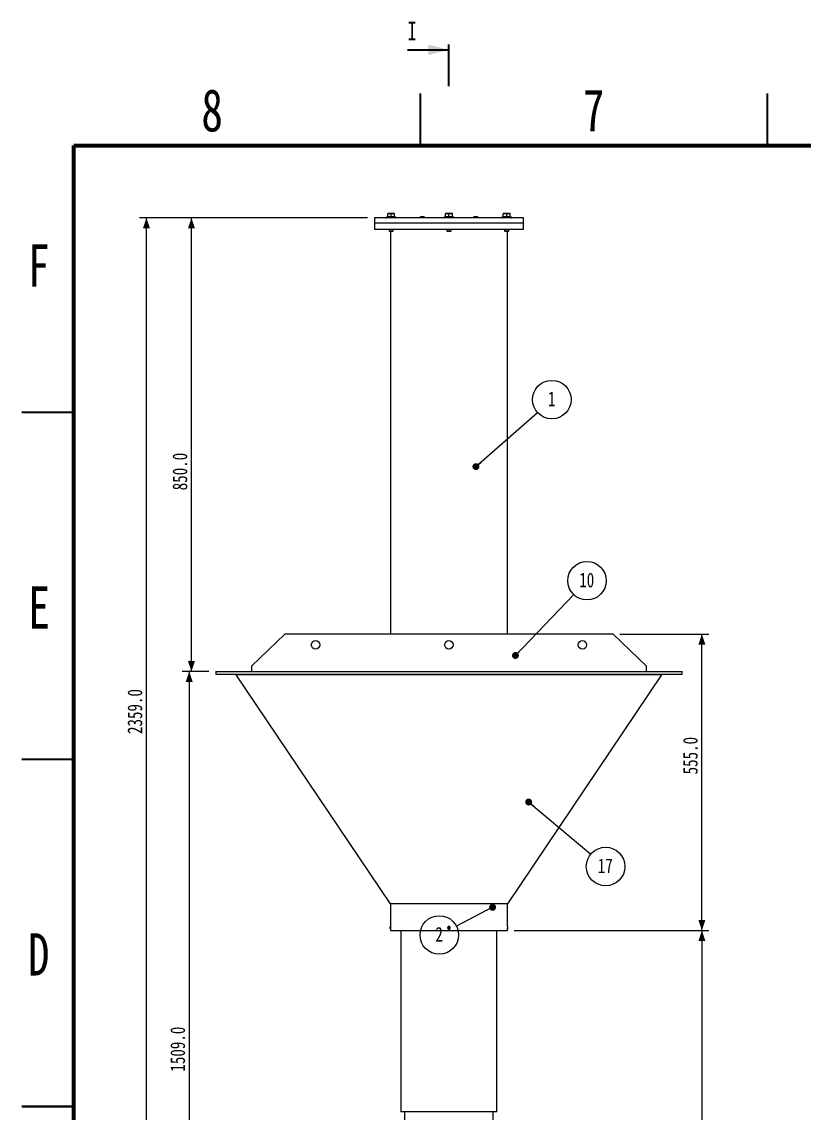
# Paper-space layout 'Sheet12' of a CAD drawing. Header units: millimetres. Extents: x 2 to 418, y -7 to 305.
# Drawn here: x 2.5 to 115.3, y 147.5 to 304.8 of the extents above; entities that cross this region are included whole.
import ezdxf

# ---------------------------------------------------------------- set-up
doc = ezdxf.new("R2010")
doc.units = ezdxf.units.MM
doc.linetypes.add('CENTER', pattern=[10.16, 6.35, -1.27, 1.27, -1.27])
doc.styles.add('SLDTEXTSTYLE0', font='TXT', dxfattribs={"width": 0.75})
doc.dimstyles.new('SLDDIMSTYLE3', dxfattribs={"dimtxt": 0.18, "dimasz": 1, "dimexe": 0, "dimexo": 0.0625, "dimgap": 0, "dimtad": 0, "dimtih": 1, "dimtoh": 1, "dimdec": 0, "dimrnd": 1e-09, "dimzin": 0, "dimdsep": 46, "dimtxsty": 'Standard', "dimblk1": 'DOT', "dimblk2": 'DOT', "dimsah": 1, "dimcen": 0.09, "dimadec": 0, "dimazin": 0, "dimtfac": 1, "dimtdec": 0, "dimtofl": 0, "dimtmove": 0, "dimatfit": 3, "dimldrblk": 'DOT', "dimfxl": 1, "dimfrac": 2, "dimtolj": 1, "dimtzin": 0, "dimarcsym": 0})
doc.dimstyles.new('SLDDIMSTYLE9', dxfattribs={"dimtxt": 2.116667, "dimasz": 1.5, "dimexe": 0, "dimexo": 0.0625, "dimgap": 0.529167, "dimtad": 1, "dimdec": 1, "dimlfac": 13, "dimrnd": 1e-09, "dimzin": 4, "dimdsep": 46, "dimtxsty": 'SLDTEXTSTYLE0', "dimsah": 1, "dimcen": 0.09, "dimadec": 0, "dimazin": 1, "dimtfac": 1, "dimtdec": 0, "dimtofl": 0, "dimtmove": 0, "dimatfit": 3, "dimfxl": 1, "dimfrac": 2, "dimtolj": 1, "dimtzin": 12, "dimarcsym": 0})

# ---------------------------------------------------------------- blocks, each defined once
blk = doc.blocks.new('_D_206')
at = {"color": 7, "linetype": 'Continuous', "lineweight": 18}
for p, q in [((52.35, 276.57), (19.47, 276.57)), ((20.47, 95.1), (20.47, 276.57)), ((49.16, 95.1), (19.47, 95.1))]:
    blk.add_line(p, q, dxfattribs=at)
for points in [[(20.47, 276.57), (19.97, 275.07), (20.97, 275.07)], [(20.47, 95.1), (20.97, 96.6), (19.97, 96.6)]]:
    blk.add_solid(points, dxfattribs=at)
at = {"color": 7, "linetype": 'Continuous', "lineweight": 18, "insert": (17.74, 202.18), "char_height": 2.117, "attachment_point": 1, "rotation": 90, "style": 'SLDTEXTSTYLE0'}
blk.add_mtext('2359.0', dxfattribs=at)
blk = doc.blocks.new('_D_207')
at = {"color": 7, "linetype": 'Continuous', "lineweight": 18}
for p, q in [((52.35, 276.57), (25.96, 276.57)), ((26.96, 211.18), (26.96, 276.57)), ((29.47, 211.18), (25.96, 211.18))]:
    blk.add_line(p, q, dxfattribs=at)
for points in [[(26.96, 276.57), (26.46, 275.07), (27.46, 275.07)], [(26.96, 211.18), (27.46, 212.68), (26.46, 212.68)]]:
    blk.add_solid(points, dxfattribs=at)
at = {"color": 7, "linetype": 'Continuous', "lineweight": 18, "insert": (24.23, 237.3), "char_height": 2.117, "attachment_point": 1, "rotation": 90, "style": 'SLDTEXTSTYLE0'}
blk.add_mtext('850.0', dxfattribs=at)
blk = doc.blocks.new('_D_208')
at = {"color": 7, "linetype": 'Continuous', "lineweight": 18}
for p, q in [((29.47, 211.18), (25.64, 211.18)), ((26.64, 211.18), (26.64, 95.1)), ((49.16, 95.1), (25.64, 95.1))]:
    blk.add_line(p, q, dxfattribs=at)
for points in [[(26.64, 211.18), (26.14, 209.68), (27.14, 209.68)], [(26.64, 95.1), (27.14, 96.6), (26.14, 96.6)]]:
    blk.add_solid(points, dxfattribs=at)
at = {"color": 7, "linetype": 'Continuous', "lineweight": 18, "insert": (23.91, 153.53), "char_height": 2.117, "attachment_point": 1, "rotation": 90, "style": 'SLDTEXTSTYLE0'}
blk.add_mtext('1509.0', dxfattribs=at)
blk = doc.blocks.new('_D_209')
at = {"color": 7, "linetype": 'Continuous', "lineweight": 18}
for p, q in [((73.51, 173.87), (101.55, 173.87)), ((100.55, 173.87), (100.55, 95.1)), ((79, 95.1), (101.55, 95.1))]:
    blk.add_line(p, q, dxfattribs=at)
for points in [[(100.55, 173.87), (100.05, 172.37), (101.05, 172.37)], [(100.55, 95.1), (101.05, 96.6), (100.05, 96.6)]]:
    blk.add_solid(points, dxfattribs=at)
at = {"color": 7, "linetype": 'Continuous', "lineweight": 18, "insert": (97.82, 137.27), "char_height": 2.117, "attachment_point": 1, "rotation": 90, "style": 'SLDTEXTSTYLE0'}
blk.add_mtext('1024.0', dxfattribs=at)
blk = doc.blocks.new('_D_210')
at = {"color": 7, "linetype": 'Continuous', "lineweight": 18}
for p, q in [((88.74, 216.57), (101.55, 216.57)), ((100.55, 173.87), (100.55, 216.57)), ((73.51, 173.87), (101.55, 173.87))]:
    blk.add_line(p, q, dxfattribs=at)
for points in [[(100.55, 216.57), (100.05, 215.07), (101.05, 215.07)], [(100.55, 173.87), (101.05, 175.37), (100.05, 175.37)]]:
    blk.add_solid(points, dxfattribs=at)
at = {"color": 7, "linetype": 'Continuous', "lineweight": 18, "insert": (97.82, 196.36), "char_height": 2.117, "attachment_point": 1, "rotation": 90, "style": 'SLDTEXTSTYLE0'}
blk.add_mtext('555.0', dxfattribs=at)
blk = doc.blocks.new('SW_NOTE_130')
at = {"color": 0, "linetype": 'Continuous', "lineweight": 0}
blk.add_circle((2.09, 1.84), 2.78, dxfattribs=at)
at = {"color": 0, "linetype": 'Continuous', "lineweight": 0, "insert": (2.06, 3), "char_height": 2.12, "attachment_point": 2, "style": 'SLDTEXTSTYLE0'}
blk.add_mtext('1', dxfattribs=at)
blk = doc.blocks.new('_DOT')
at = {"color": 0, "linetype": 'ByBlock', "lineweight": -2}
blk.add_line((-0.5, 0), (-1, 0), dxfattribs=at)
at = {"color": 0, "linetype": 'ByBlock', "const_width": 0.5}
blk.add_lwpolyline([(-0.25, 0, 1), (0.25, 0, 1)], format="xyb", close=True, dxfattribs=at)
blk = doc.blocks.new('SW_NOTE_131')
at = {"color": 0, "linetype": 'Continuous', "lineweight": 0}
blk.add_circle((1.92, 2.01), 2.78, dxfattribs=at)
at = {"color": 0, "linetype": 'Continuous', "lineweight": 0, "insert": (1.88, 3.17), "char_height": 2.117, "attachment_point": 2, "style": 'SLDTEXTSTYLE0'}
blk.add_mtext('10', dxfattribs=at)
blk = doc.blocks.new('SW_NOTE_132')
at = {"color": 0, "linetype": 'Continuous', "lineweight": 0}
blk.add_circle((2.13, -1.79), 2.78, dxfattribs=at)
at = {"color": 0, "linetype": 'Continuous', "lineweight": 0, "insert": (2.09, -0.63), "char_height": 2.117, "attachment_point": 2, "style": 'SLDTEXTSTYLE0'}
blk.add_mtext('17', dxfattribs=at)
blk = doc.blocks.new('SW_NOTE_133')
at = {"color": 0, "linetype": 'Continuous', "lineweight": 0}
blk.add_circle((-2.47, -1.28), 2.78, dxfattribs=at)
at = {"color": 0, "linetype": 'Continuous', "lineweight": 0, "insert": (-2.49, -0.12), "char_height": 2.12, "attachment_point": 2, "style": 'SLDTEXTSTYLE0'}
blk.add_mtext('2', dxfattribs=at)

psp = doc.layouts.new('Sheet12')

# ---------------------------------------------------------------- linework, layer by layer
at = {"color": 7, "linetype": 'Continuous', "lineweight": 35}
for p, q in [((58.0889, 300.7683), (64.0889, 300.7683)), ((60, 287), (60, 294.5)), ((110, 287), (110, 294.5)), ((10, 248.5), (2.5, 248.5)), ((10, 198.5), (2.5, 198.5)), ((2.5, 148.5), (10, 148.5)), ((10, 148.5), (2.5, 148.5))]:
    psp.add_line(p, q, dxfattribs=at)
at = {"color": 7, "linetype": 'CENTER', "lineweight": 35}
psp.add_line((64.0889, 295.5183), (64.0889, 301.5183), dxfattribs=at)
at = {"color": 7, "linetype": 'Continuous', "lineweight": 70}
for p, q in [((10, 10), (10, 287)), ((10, 287), (410, 287))]:
    psp.add_line(p, q, dxfattribs=at)
at = {"color": 7, "linetype": 'Continuous', "lineweight": 25}
for p, q in [((55.2539, 277.1449), (55.5039, 277.1895)), ((55.5039, 277.1895), (55.2539, 277.1895)), ((55.2539, 276.7155), (55.2539, 277.1449)), ((56.0039, 277.1895), (55.5039, 277.1895)), ((55.7539, 277.1449), (56.0039, 277.1895)), ((55.7539, 276.7155), (55.7539, 277.1449)), ((56.2539, 277.1895), (56.0039, 277.1895)), ((56.2539, 276.7155), (56.2539, 277.1449)), ((63.831, 277.1895), (63.581, 277.1895)), ((63.581, 276.7155), (63.581, 277.1449)), ((64.331, 277.1895), (63.831, 277.1895)), ((64.081, 277.1449), (64.331, 277.1895)), ((64.081, 276.7155), (64.081, 277.1449)), ((64.581, 277.1895), (64.331, 277.1895)), ((64.581, 277.1449), (64.581, 277.1895)), ((64.581, 276.7155), (64.581, 277.1449)), ((71.9082, 277.1449), (72.1582, 277.1895)), ((72.1582, 277.1895), (71.9082, 277.1895)), ((71.9082, 276.7155), (71.9082, 277.1449)), ((72.6582, 277.1895), (72.1582, 277.1895)), ((72.4082, 276.7155), (72.4082, 277.1449)), ((72.9082, 277.1895), (72.6582, 277.1895)), ((72.9082, 277.1449), (72.9082, 277.1895)), ((72.9082, 276.7155), (72.9082, 277.1449)), ((53.3464, 276.5665), (53.3464, 275.7972)), ((74.8157, 276.5665), (53.3464, 276.5665)), ((53.3464, 275.7972), (53.3464, 274.8742)), ((74.8157, 275.7972), (53.3464, 275.7972)), ((55.2262, 276.7049), (55.0919, 276.656)), ((56.2796, 276.6995), (56.2795, 276.7006)), ((56.4158, 276.656), (56.2816, 276.7049)), ((59.9699, 276.7203), (59.9272, 276.6777)), ((59.9272, 276.6777), (59.9272, 276.5665)), ((60.5426, 276.6777), (59.9272, 276.6777)), ((60.4999, 276.7203), (59.9699, 276.7203)), ((60.5426, 276.6777), (60.4999, 276.7203)), ((60.5426, 276.5665), (60.5426, 276.6777)), ((63.5534, 276.7049), (63.4191, 276.656)), ((64.743, 276.656), (64.6087, 276.7049)), ((67.6622, 276.7203), (67.6195, 276.6777)), ((67.6195, 276.6777), (67.6195, 276.5665)), ((67.9272, 276.6777), (67.6195, 276.6777)), ((67.9272, 276.7203), (67.6622, 276.7203)), ((68.1922, 276.7203), (67.9272, 276.7203)), ((68.2349, 276.6777), (67.9272, 276.6777)), ((68.2349, 276.6777), (68.1922, 276.7203)), ((68.2349, 276.5665), (68.2349, 276.6777)), ((71.8805, 276.7049), (71.7463, 276.656)), ((73.0702, 276.656), (72.9359, 276.7049)), ((74.8157, 275.7972), (74.8157, 276.5665)), ((74.8157, 274.8742), (74.8157, 275.7972)), ((74.8157, 274.8742), (53.3464, 274.8742)), ((55.4462, 274.8742), (55.4462, 274.6965)), ((55.4462, 274.6965), (55.4993, 274.6434)), ((55.4462, 274.6965), (56.0616, 274.6965)), ((55.4993, 274.6434), (56.0085, 274.6434)), ((55.6541, 274.6434), (55.6541, 216.5665)), ((56.0085, 274.6434), (56.0616, 274.6965)), ((56.0616, 274.6965), (56.0616, 274.8742)), ((63.7734, 274.8742), (63.7734, 274.6965)), ((63.7734, 274.6965), (63.8265, 274.6434)), ((63.7734, 274.6965), (64.3887, 274.6965)), ((63.8265, 274.6434), (64.3356, 274.6434)), ((64.3356, 274.6434), (64.3887, 274.6965)), ((64.3887, 274.6965), (64.3887, 274.8742)), ((72.1005, 274.8742), (72.1005, 274.6965)), ((72.1005, 274.6965), (72.1536, 274.6434)), ((72.1005, 274.6965), (72.7159, 274.6965)), ((72.1536, 274.6434), (72.6628, 274.6434)), ((72.508, 216.5665), (72.508, 274.6434)), ((72.6628, 274.6434), (72.7159, 274.6965)), ((72.7159, 274.6965), (72.7159, 274.8742)), ((40.435, 216.5665), (35.6274, 211.9511)), ((87.7427, 216.5665), (40.435, 216.5665)), ((92.5504, 211.9511), (87.7427, 216.5665)), ((30.4657, 211.1819), (30.4657, 210.7972)), ((30.4657, 211.1819), (64.081, 211.1819)), ((30.4657, 210.7972), (64.081, 210.7972)), ((32.4657, 210.7972), (32.4657, 210.7357)), ((95.6964, 210.7357), (32.4657, 210.7357)), ((35.6274, 211.9511), (35.6274, 211.1819)), ((64.081, 211.1819), (97.6964, 211.1819)), ((64.081, 210.7972), (97.6964, 210.7972)), ((92.5504, 211.1819), (92.5504, 211.9511)), ((95.6964, 210.7357), (95.6964, 210.7972)), ((97.6964, 210.7972), (97.6964, 211.1819)), ((33.3743, 210.7085), (55.6031, 177.686)), ((72.559, 177.686), (94.7878, 210.7085)), ((72.559, 177.686), (55.6031, 177.686)), ((55.6541, 177.686), (55.6541, 174.4486)), ((72.508, 174.4511), (72.508, 177.686)), ((55.6477, 174.4126), (55.6304, 174.3826)), ((55.6304, 174.1349), (55.6304, 174.3826)), ((55.6304, 174.1349), (55.6477, 174.1049)), ((55.6477, 174.1049), (55.6477, 174.4126)), ((55.6541, 174.0668), (55.6541, 173.8742)), ((55.6541, 173.8742), (72.508, 173.8742)), ((57.158, 173.8742), (57.158, 147.7203)), ((63.9941, 174.2772), (64.0535, 174.3432)), ((63.9941, 174.2772), (64.0217, 174.1927)), ((64.0217, 174.1927), (64.1086, 174.1743)), ((64.1404, 174.3248), (64.0535, 174.3432)), ((64.1679, 174.2404), (64.1086, 174.1743)), ((64.1404, 174.3248), (64.1679, 174.2404)), ((71.0042, 147.7203), (71.0042, 173.8742)), ((72.508, 173.8742), (72.508, 174.0688)), ((72.5317, 174.3826), (72.5144, 174.4126)), ((72.5144, 174.4126), (72.5144, 174.1049)), ((72.5144, 174.1049), (72.5317, 174.1349)), ((72.5317, 174.3826), (72.5317, 174.1349)), ((71.0042, 147.7203), (57.158, 147.7203)), ((57.6965, 147.7203), (57.6965, 97.4123)), ((70.4657, 97.4123), (70.4657, 147.7203))]:
    psp.add_line(p, q, dxfattribs=at)
at = {"color": 8, "linetype": 'Continuous', "lineweight": 25}
for p, q in [((55.0919, 276.656), (56.4158, 276.656)), ((63.4191, 276.656), (64.743, 276.656)), ((71.7463, 276.656), (73.0702, 276.656)), ((94.7878, 210.7085), (33.3743, 210.7085))]:
    psp.add_line(p, q, dxfattribs=at)
at = {"color": 7, "linetype": 'Continuous', "lineweight": 25}
for centre, radius in [((44.8581, 215.028), 0.6154), ((64.0889, 215.028), 0.6154), ((83.3197, 215.028), 0.6154), ((64.081, 174.2588), 0.1538), ((64.081, 174.2588), 0.1238)]:
    psp.add_circle(centre, radius, dxfattribs=at)
for centre, radius, start, end in [((55.1077, 276.6126), 0.0462, 110, 270), ((55.2154, 276.7417), 0.0385, 286.997757, 353.340783), ((55.2154, 276.7419), 0.0385, 287.293224, 330.889809), ((56.2923, 276.7417), 0.0385, 186.631073, 253.729811), ((56.2923, 276.7419), 0.0385, 198.4751, 252.144156), ((56.4, 276.6126), 0.0462, 270, 70), ((63.4349, 276.6126), 0.0462, 110, 270), ((63.5426, 276.7419), 0.0385, 287.293224, 360), ((64.6195, 276.7419), 0.0385, 180, 252.144156), ((64.7272, 276.6126), 0.0462, 270, 70), ((71.7621, 276.6126), 0.0462, 110, 270), ((71.8698, 276.7419), 0.0385, 287.293224, 360), ((72.9467, 276.7419), 0.0385, 180, 252.144156), ((73.0544, 276.6126), 0.0462, 270, 70), ((33.3232, 210.6742), 0.0615, 33.946056, 90), ((94.8389, 210.6742), 0.0615, 90, 146.053944), ((80.9332, 174.2588), 8.4274, 178.692472, 181.291612)]:
    psp.add_arc(centre, radius, start, end, dxfattribs=at)
for points, knots in [([(55.2539, 277.1895), (55.2539, 277.1841), (55.2539, 277.1771), (55.2539, 277.1508), (55.2539, 277.1449)], [0, 0, 0, 0, 0.77628672, 1, 1, 1, 1]), ([(55.5039, 277.1895), (55.5098, 277.1895), (55.5942, 277.1889), (55.677, 277.1661), (55.7539, 277.1449)], [0, 0, 0, 0, 0.07021477, 1, 1, 1, 1]), ([(56.0039, 277.1895), (56.0098, 277.1895), (56.0942, 277.1889), (56.177, 277.1661), (56.2539, 277.1449)], [0, 0, 0, 0, 0.07021477, 1, 1, 1, 1]), ([(56.2539, 277.1449), (56.2539, 277.1508), (56.2539, 277.1771), (56.2539, 277.1841), (56.2539, 277.1895)], [0, 0, 0, 0, 0.22371328, 1, 1, 1, 1]), ([(63.581, 277.1449), (63.6435, 277.163), (63.726, 277.1868), (63.8106, 277.189), (63.831, 277.1895)], [0, 0, 0, 0, 0.75814858, 1, 1, 1, 1]), ([(63.581, 277.1895), (63.581, 277.1895), (63.581, 277.1889), (63.581, 277.1661), (63.581, 277.1449)], [0, 0, 0, 0, 0.07021477, 1, 1, 1, 1]), ([(63.831, 277.1895), (63.8968, 277.1841), (63.9814, 277.1771), (64.0628, 277.1508), (64.081, 277.1449)], [0, 0, 0, 0, 0.77628672, 1, 1, 1, 1]), ([(64.331, 277.1895), (64.337, 277.1895), (64.4214, 277.1889), (64.5041, 277.1661), (64.581, 277.1449)], [0, 0, 0, 0, 0.070214766, 1, 1, 1, 1]), ([(71.9082, 277.1895), (71.9082, 277.1895), (71.9082, 277.1889), (71.9082, 277.1661), (71.9082, 277.1449)], [0, 0, 0, 0, 0.07021477, 1, 1, 1, 1]), ([(72.1582, 277.1895), (72.1641, 277.1895), (72.2486, 277.1889), (72.3313, 277.1661), (72.4082, 277.1449)], [0, 0, 0, 0, 0.07021477, 1, 1, 1, 1]), ([(72.4082, 277.1449), (72.4707, 277.163), (72.5532, 277.1868), (72.6378, 277.189), (72.6582, 277.1895)], [0, 0, 0, 0, 0.75814858, 1, 1, 1, 1]), ([(72.6582, 277.1895), (72.7239, 277.1841), (72.8086, 277.1771), (72.89, 277.1508), (72.9082, 277.1449)], [0, 0, 0, 0, 0.77628672, 1, 1, 1, 1]), ([(55.2268, 276.6754), (55.2269, 276.6754), (55.2308, 276.6771), (55.2382, 276.6816), (55.2468, 276.6911), (55.2527, 276.7027), (55.2535, 276.7112), (55.2539, 276.7155)], [0, 0, 0, 0, 0.006712877, 0.267679108, 0.528689213, 0.763860052, 1, 1, 1, 1]), ([(55.7539, 276.6754), (55.7321, 276.6798), (55.623, 276.7019), (55.4452, 276.7146), (55.2916, 276.6871), (55.2268, 276.6754)], [0, 0, 0, 0, 0.1257521, 0.63105789, 1, 1, 1, 1]), ([(55.2539, 276.7155), (55.3359, 276.7285), (55.5025, 276.7551), (55.6692, 276.7288), (55.7539, 276.7155)], [0, 0, 0, 0, 0.4922071, 1, 1, 1, 1]), ([(55.7539, 276.7155), (55.8359, 276.7285), (56.0025, 276.7551), (56.1692, 276.7288), (56.2539, 276.7155)], [0, 0, 0, 0, 0.492207097, 1, 1, 1, 1]), ([(55.7539, 276.6754), (55.7539, 276.6754), (55.7539, 276.6771), (55.7539, 276.6816), (55.7539, 276.6911), (55.7539, 276.7027), (55.7539, 276.7112), (55.7539, 276.7155)], [0, 0, 0, 0, 0.00671288, 0.26767911, 0.52868921, 0.76386005, 1, 1, 1, 1]), ([(56.281, 276.6754), (56.259, 276.6798), (56.1486, 276.7019), (55.97, 276.7146), (55.818, 276.6871), (55.7539, 276.6754)], [0, 0, 0, 0, 0.1257521, 0.63105789, 1, 1, 1, 1]), ([(56.2539, 276.7155), (56.2543, 276.7112), (56.2551, 276.7027), (56.261, 276.6911), (56.2696, 276.6816), (56.2769, 276.6771), (56.2809, 276.6754), (56.281, 276.6754)], [0, 0, 0, 0, 0.23613995, 0.47131079, 0.73232089, 0.99328712, 1, 1, 1, 1]), ([(63.554, 276.6754), (63.5541, 276.6754), (63.558, 276.6771), (63.5654, 276.6816), (63.5739, 276.6911), (63.5798, 276.7027), (63.5806, 276.7112), (63.581, 276.7155)], [0, 0, 0, 0, 0.00671288, 0.26767911, 0.52868921, 0.76386005, 1, 1, 1, 1]), ([(64.081, 276.6754), (64.0593, 276.6798), (63.9501, 276.7019), (63.7724, 276.7146), (63.6188, 276.6871), (63.554, 276.6754)], [0, 0, 0, 0, 0.1257521, 0.63105789, 1, 1, 1, 1]), ([(63.581, 276.7155), (63.6631, 276.7285), (63.8297, 276.7551), (63.9964, 276.7288), (64.081, 276.7155)], [0, 0, 0, 0, 0.4922071, 1, 1, 1, 1]), ([(64.081, 276.7155), (64.1631, 276.7285), (64.3297, 276.7551), (64.4964, 276.7288), (64.581, 276.7155)], [0, 0, 0, 0, 0.4922071, 1, 1, 1, 1]), ([(64.081, 276.6754), (64.081, 276.6754), (64.081, 276.6771), (64.081, 276.6816), (64.081, 276.6911), (64.081, 276.7027), (64.081, 276.7112), (64.081, 276.7155)], [0, 0, 0, 0, 0.006712877, 0.267679108, 0.528689213, 0.763860052, 1, 1, 1, 1]), ([(64.6081, 276.6754), (64.5861, 276.6798), (64.4758, 276.7019), (64.2972, 276.7146), (64.1452, 276.6871), (64.081, 276.6754)], [0, 0, 0, 0, 0.1257521, 0.63105789, 1, 1, 1, 1]), ([(64.6081, 276.6754), (64.608, 276.6754), (64.6041, 276.6771), (64.5967, 276.6816), (64.5882, 276.6911), (64.5823, 276.7027), (64.5815, 276.7112), (64.581, 276.7155)], [0, 0, 0, 0, 0.00671288, 0.26767911, 0.52868921, 0.76386005, 1, 1, 1, 1]), ([(71.9082, 276.7155), (71.9078, 276.7112), (71.907, 276.7027), (71.9011, 276.6911), (71.8925, 276.6816), (71.8852, 276.6771), (71.8812, 276.6754), (71.8811, 276.6754)], [0, 0, 0, 0, 0.23613995, 0.47131079, 0.73232089, 0.99328712, 1, 1, 1, 1]), ([(72.4082, 276.6754), (72.3865, 276.6798), (72.2773, 276.7019), (72.0995, 276.7146), (71.946, 276.6871), (71.8811, 276.6754)], [0, 0, 0, 0, 0.1257521, 0.63105789, 1, 1, 1, 1]), ([(71.9082, 276.7155), (71.9902, 276.7285), (72.1569, 276.7551), (72.3236, 276.7288), (72.4082, 276.7155)], [0, 0, 0, 0, 0.4922071, 1, 1, 1, 1]), ([(72.4082, 276.7155), (72.4902, 276.7285), (72.6569, 276.7551), (72.8236, 276.7288), (72.9082, 276.7155)], [0, 0, 0, 0, 0.4922071, 1, 1, 1, 1]), ([(72.4082, 276.6754), (72.4082, 276.6754), (72.4082, 276.6771), (72.4082, 276.6816), (72.4082, 276.6911), (72.4082, 276.7027), (72.4082, 276.7112), (72.4082, 276.7155)], [0, 0, 0, 0, 0.00671288, 0.26767911, 0.52868921, 0.76386005, 1, 1, 1, 1]), ([(72.9353, 276.6754), (72.9133, 276.6798), (72.803, 276.7019), (72.6243, 276.7146), (72.4724, 276.6871), (72.4082, 276.6754)], [0, 0, 0, 0, 0.1257521, 0.63105789, 1, 1, 1, 1]), ([(72.9353, 276.6754), (72.9352, 276.6754), (72.9313, 276.6771), (72.9239, 276.6816), (72.9153, 276.6911), (72.9094, 276.7027), (72.9086, 276.7112), (72.9082, 276.7155)], [0, 0, 0, 0, 0.00671288, 0.26767911, 0.52868921, 0.76386005, 1, 1, 1, 1]), ([(55.6542, 174.4486), (55.6542, 174.4493), (55.6541, 174.4519), (55.6545, 174.4341), (55.6552, 174.3969), (55.656, 174.3427), (55.6564, 174.2794), (55.6563, 174.2138), (55.6557, 174.1531), (55.6549, 174.1048), (55.6543, 174.0725), (55.6542, 174.0687), (55.6541, 174.0668)], [0, 0, 0, 0, 0.03703895, 0.14438794, 0.2517473, 0.35913105, 0.46651513, 0.57387497, 0.68122382, 0.78859209, 0.89597988, 1, 1, 1, 1]), ([(63.8887, 174.2588), (63.8909, 174.2804), (63.8951, 174.3236), (63.9283, 174.3812), (63.9771, 174.425), (64.038, 174.45), (64.1037, 174.4535), (64.1669, 174.435), (64.2203, 174.3967), (64.2581, 174.3428), (64.2759, 174.2794), (64.2718, 174.2138), (64.2461, 174.1532), (64.2019, 174.1045), (64.144, 174.0732), (64.079, 174.0628), (64.0143, 174.0745), (63.957, 174.107), (63.914, 174.1566), (63.8918, 174.2102), (63.8896, 174.2453), (63.8887, 174.2588)], [0, 0, 0, 0, 0.0536792, 0.10735807, 0.16104572, 0.21473909, 0.26842291, 0.32209682, 0.37577593, 0.42946722, 0.48315868, 0.53683802, 0.59051187, 0.64419543, 0.69788875, 0.75157664, 0.80525239, 0.85892824, 0.91261626, 0.96630954, 1, 1, 1, 1])]:
    psp.add_open_spline(points, degree=3, knots=knots, dxfattribs=at)
at = {"color": 8, "linetype": 'Continuous', "lineweight": 25}
for points, knots in [([(55.2268, 276.6754), (55.2271, 276.68), (55.228, 276.6983), (55.2281, 276.6989), (55.2282, 276.6995)], [0, 0, 0, 0, 0.25150036, 1, 1, 1, 1]), ([(56.2795, 276.7006), (56.2794, 276.7019), (56.2791, 276.7082), (56.2801, 276.69), (56.281, 276.6754)], [0, 0, 0, 0, 0.20316597, 1, 1, 1, 1]), ([(63.554, 276.6754), (63.5542, 276.68), (63.5552, 276.6983), (63.5553, 276.6989), (63.5553, 276.6995)], [0, 0, 0, 0, 0.25150036, 1, 1, 1, 1]), ([(64.6067, 276.6995), (64.6066, 276.7014), (64.6062, 276.7088), (64.6073, 276.6896), (64.6081, 276.6754)], [0, 0, 0, 0, 0.26210451, 1, 1, 1, 1]), ([(71.8811, 276.6754), (71.8814, 276.68), (71.8824, 276.6983), (71.8824, 276.6989), (71.8825, 276.6995)], [0, 0, 0, 0, 0.25150036, 1, 1, 1, 1]), ([(72.9339, 276.6995), (72.9338, 276.7014), (72.9334, 276.7088), (72.9345, 276.6896), (72.9353, 276.6754)], [0, 0, 0, 0, 0.26210451, 1, 1, 1, 1])]:
    psp.add_open_spline(points, degree=3, knots=knots, dxfattribs=at)
at = {"color": 7, "linetype": 'Continuous', "lineweight": 35}
psp.add_solid([(64.0889, 300.7683), (61.0889, 301.5183), (61.0889, 300.0183)], dxfattribs=at)

# ---------------------------------------------------------------- block references
at = {"color": 7, "linetype": 'Continuous', "lineweight": 0}
for name, p in [('SW_NOTE_130', (76.8282, 248.5259)), ('SW_NOTE_131', (82.0672, 222.2646)), ('SW_NOTE_132', (84.5392, 184.8755)), ('SW_NOTE_133', (65.162, 174.499))]:
    psp.add_blockref(name, p, dxfattribs=at)

# ---------------------------------------------------------------- texts
at = {"color": 7, "linetype": 'Continuous', "insert": (58.0889, 304.8078), "char_height": 2.6458, "attachment_point": 1, "style": 'SLDTEXTSTYLE0'}
psp.add_mtext('I', dxfattribs=at)
at = {"color": 7, "linetype": 'Continuous', "lineweight": 0, "char_height": 6.096, "attachment_point": 2, "style": 'SLDTEXTSTYLE0'}
for s, insert in [('8', (29.9386, 295.1137)), ('7', (84.9386, 295.1137)), ('F', (4.9365, 272.7257)), ('E', (5.0106, 223.4757)), ('D', (4.9302, 173.4757))]:
    psp.add_mtext(s, dxfattribs=dict(at, insert=insert))

# ---------------------------------------------------------------- dimensions: what is measured, and where the dimension line sits
at = {"color": 7, "linetype": 'Continuous', "lineweight": 18}
for base, p1, p2, picture, middle in [((20.4657, 276.5665), (50.158, 95.1046), (53.3464, 276.5665), '_D_206', (20.4657, 206.4815)), ((26.9574, 276.5665), (30.4657, 211.1819), (53.3464, 276.5665), '_D_207', (26.9574, 240.8143)), ((100.5452, 216.5665), (72.508, 173.8742), (87.7427, 216.5665), '_D_210', (100.5452, 199.8826)), ((26.6402, 95.1046), (30.4657, 211.1819), (50.158, 95.1046), '_D_208', (26.6402, 157.8261)), ((100.5452, 95.1046), (72.508, 173.8742), (78.0042, 95.1046), '_D_209', (100.5452, 141.5683))]:
    dim = psp.add_linear_dim(base=base, p1=p1, p2=p2, angle=90, dimstyle='SLDDIMSTYLE9', dxfattribs=at)
    dim.commit()
    dim.dimension.update_dxf_attribs({"geometry": picture, "text_midpoint": middle, "dimtype": 160})

# ---------------------------------------------------------------- leaders
at = {"color": 7, "linetype": 'Continuous', "lineweight": 0}
for points in [[(67.9693, 240.7078), (76.8282, 248.5259)], [(73.6663, 213.4945), (82.0672, 222.2646)], [(75.5868, 192.3777), (84.5392, 184.8755)], [(70.3752, 177.2096), (65.162, 174.499)]]:
    psp.add_leader(points, dimstyle='SLDDIMSTYLE3', dxfattribs=at)

doc.saveas('drawing.dxf')
